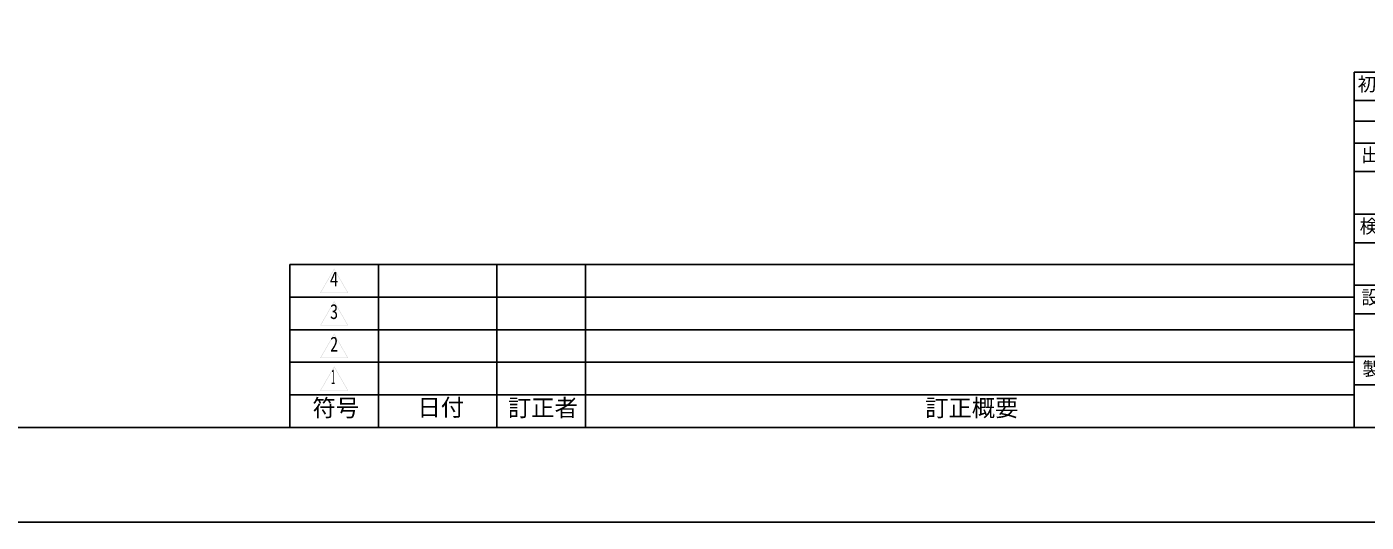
# Model space of a CAD drawing. Units: millimetres on the paper, with parts at other scales. Extents: x -210 to 1470, y -148 to 1040.
# Drawn here: x 606 to 1173, y -148 to 61 of the extents above; entities that cross this region are included whole.
import ezdxf
from ezdxf.enums import TextEntityAlignment as Align

# ---------------------------------------------------------------- set-up
doc = ezdxf.new("R2010")
doc.units = ezdxf.units.MM
doc.linetypes.add('DASHED3', pattern=[4, 3, -1])
for name, color, linetype in [('0-0_0', 7, 'Continuous'), ('0-4_仮想線', 1, 'DASHED3'), ('0-5_図面枠', 7, 'Continuous'), ('0-9_文字', 5, 'Continuous'), ('0-D_表題欄', 7, 'Continuous'), ('0-F_輪郭線', 2, 'Continuous')]:
    doc.layers.add(name, color=color, linetype=linetype)
doc.styles.add('MS Gothic', font='')
doc.styles.get('MS Gothic').set_extended_font_data('MS Gothic')

# ---------------------------------------------------------------- blocks, each defined once
blk = doc.blocks.new('表題欄(建築)')
at = {"layer": '0-4_仮想線'}
for p, q in [((7.8125, 37.5), (7.8125, 0)), ((18.75, 37.5), (18.75, 0)), ((0, 34.5), (15.625, 34.5)), ((18.75, 32.3438), (0, 32.3438)), ((0, 27), (15.625, 27)), ((0, 19.5), (15.625, 19.5)), ((0, 12), (15.625, 12)), ((0, 4.5), (15.625, 4.5))]:
    blk.add_line(p, q, dxfattribs=at)
at = {"layer": '0-D_表題欄'}
for p, q in [((0, 37.5), (65.625, 37.5)), ((0, 0), (0, 37.5)), ((15.625, 37.5), (15.625, 0)), ((65.625, 37.5), (65.625, 0)), ((0, 30), (15.625, 30)), ((0, 30), (65.625, 30)), ((0, 22.5), (65.625, 22.5)), ((40.625, 22.5), (40.625, 15)), ((53.125, 22.5), (53.125, 15)), ((0, 15), (65.625, 15)), ((31.25, 15), (31.25, 7.5)), ((0, 7.5), (65.625, 7.5))]:
    blk.add_line(p, q, dxfattribs=at)
blk.add_lwpolyline([(0, 37.5), (0, 0), (65.625, 0)], dxfattribs=at)
for centre, radius in [((25.2227, 2.1988), 1.8994), ((24.6432, 1.8951), 1.2434)]:
    blk.add_circle(centre, radius, dxfattribs=at)
at = {"layer": '0-D_表題欄', "style": 'MS Gothic'}
for s, height, p in [('初版作成日 DATE', 1.443, (0.3595, 35.0749)), ('名 称  NAME', 1.443, (16.4718, 35.0749)), ('出 図  ISSUE', 1.443, (0.7322, 27.6053)), ('部 位  POSITION', 1.443, (16.3595, 27.5749)), ('検 図  CHECKED', 1.443, (0.5739, 20.0749)), ('設 計  DESIGNED', 1.443, (0.7421, 12.5749)), ('縮 尺  SCALE', 1.443, (16.4083, 12.5749)), ('備 考   REMARKS', 1.443, (31.9692, 12.5597)), ('製 図  DRAWING', 1.443, (0.8544, 5.0292)), ('HAYAKAWA RUBER.CO.,LTD', 2.405, (23.3343, 4.0757)), ('早川ゴム株式会社', 2.405, (28.0639, 0.5588))]:
    blk.add_text(s, height=height, dxfattribs=at).set_placement(p, align=Align.BOTTOM_LEFT)
for s, height, width, p in [('図 番  DRAWING No.', 1.443, 0.95, (16.4889, 20.0673)), ('SHEET', 1.443, 0.95, (41.4146, 20.2653)), ('版\u3000VER.', 1.443, 0.9, (53.9304, 20.0825)), ('早', 1.247, 0.9, (23.8995, 1.1678))]:
    blk.add_text(s, height=height, dxfattribs=dict(at, width=width)).set_placement(p, align=Align.BOTTOM_LEFT)
blk = doc.blocks.new('囲い文字1')
at = {"layer": '0-9_文字'}
for points in [[(-1.1646, -12.9815), (-1.2512, -13.0315), (0.467, -10.1554), (0.467, -10.0554)], [(0.467, -10.1554), (0.467, -10.0554), (2.0986, -12.9815), (2.1852, -13.0315)], [(2.0986, -12.9815), (2.1852, -13.0315), (-1.1646, -12.9815), (-1.2512, -13.0315)]]:
    blk.add_solid(points, dxfattribs=at)
at = {"layer": '0-9_文字', "style": 'MS Gothic', "width": 0.4}
blk.add_text('1', height=1.828, dxfattribs=at).set_placement((0.0909, -12.7867), align=Align.BOTTOM_LEFT)
blk = doc.blocks.new('U71')
at = {"layer": '0-0_0', "xscale": 3.446988, "yscale": 3.446988}
blk.add_blockref('囲い文字1', (4.164, 34.833), dxfattribs=at)
blk = doc.blocks.new('囲い文字2')
at = {"layer": '0-9_文字'}
for points in [[(-8.3757, 15.6578), (-8.4623, 15.6078), (-6.7441, 18.4839), (-6.7441, 18.5839)], [(-6.7441, 18.4839), (-6.7441, 18.5839), (-5.1124, 15.6578), (-5.0258, 15.6078)], [(-5.1124, 15.6578), (-5.0258, 15.6078), (-8.3757, 15.6578), (-8.4623, 15.6078)]]:
    blk.add_solid(points, dxfattribs=at)
at = {"layer": '0-9_文字', "style": 'MS Gothic', "width": 0.8}
blk.add_text('2', height=1.828, dxfattribs=at).set_placement((-7.2456, 15.8526), align=Align.BOTTOM_LEFT)
blk = doc.blocks.new('U72')
at = {"layer": '0-0_0', "xscale": 3.446988, "yscale": 3.446988}
blk.add_blockref('囲い文字2', (29.02, -63.886), dxfattribs=at)
blk = doc.blocks.new('囲い文字3')
at = {"layer": '0-9_文字'}
for points in [[(-4.1526, 7.2498), (-4.2392, 7.1998), (-2.521, 10.0759), (-2.521, 10.1759)], [(-2.521, 10.0759), (-2.521, 10.1759), (-0.8893, 7.2498), (-0.8027, 7.1998)], [(-0.8893, 7.2498), (-0.8027, 7.1998), (-4.1526, 7.2498), (-4.2392, 7.1998)]]:
    blk.add_solid(points, dxfattribs=at)
at = {"layer": '0-9_文字', "style": 'MS Gothic', "width": 0.8}
blk.add_text('3', height=1.828, dxfattribs=at).set_placement((-3.0321, 7.4446), align=Align.BOTTOM_LEFT)
blk = doc.blocks.new('U73')
at = {"layer": '0-0_0', "xscale": 3.446988, "yscale": 3.446988}
blk.add_blockref('囲い文字3', (14.463, -34.904), dxfattribs=at)
blk = doc.blocks.new('囲い文字4')
at = {"layer": '0-9_文字'}
for points in [[(-4.4625, 5.3378), (-4.5491, 5.2878), (-2.8309, 8.1639), (-2.8309, 8.2639)], [(-2.8309, 8.1639), (-2.8309, 8.2639), (-1.1992, 5.3378), (-1.1126, 5.2878)], [(-1.1992, 5.3378), (-1.1126, 5.2878), (-4.4625, 5.3378), (-4.5491, 5.2878)]]:
    blk.add_solid(points, dxfattribs=at)
at = {"layer": '0-9_文字', "style": 'MS Gothic', "width": 0.85}
blk.add_text('4', height=1.828, dxfattribs=at).set_placement((-3.371, 5.5326), align=Align.BOTTOM_LEFT)
blk = doc.blocks.new('U74')
at = {"layer": '0-0_0', "xscale": 3.446988, "yscale": 3.446988}
blk.add_blockref('囲い文字4', (15.531, -28.313), dxfattribs=at)

msp = doc.modelspace()

# ---------------------------------------------------------------- linework, layer by layer
at = {"layer": '0-5_図面枠'}
msp.add_lwpolyline([(1470, -148.5), (1470, 1039.5), (-210, 1039.5), (-210, -148.5)], close=True, dxfattribs=at)
at = {"layer": '0-D_表題欄'}
for p, q in [((717.5, -39.75), (1167.5, -39.75)), ((717.5, -108.5), (717.5, -39.75)), ((755, -108.5), (755, -39.75)), ((805, -108.5), (805, -39.75)), ((842.5, -108.5), (842.5, -39.75)), ((1167.5, -108.5), (1167.5, -39.75)), ((717.5, -53.5), (1167.5, -53.5)), ((717.5, -67.25), (1167.5, -67.25)), ((717.5, -81), (1167.5, -81)), ((717.5, -94.75), (1167.5, -94.75)), ((717.5, -108.5), (1167.5, -108.5))]:
    msp.add_line(p, q, dxfattribs=at)
at = {"layer": '0-F_輪郭線'}
msp.add_lwpolyline([(1430, 999.5), (-170, 999.5), (-170, -108.5), (1430, -108.5)], close=True, dxfattribs=at)

# ---------------------------------------------------------------- block references
at = {"layer": '0-D_表題欄', "xscale": 4, "yscale": 4}
msp.add_blockref('表題欄(建築)', (1167.5, -108.5), dxfattribs=at)
at = {"layer": '0-D_表題欄'}
for name, p in [('U74', (730.476, -41.625)), ('U73', (730.476, -55.375)), ('U72', (730.476, -69.125)), ('U71', (730.476, -82.875))]:
    msp.add_blockref(name, p, dxfattribs=at)

# ---------------------------------------------------------------- texts
at = {"layer": '0-D_表題欄', "style": 'MS Gothic'}
for s, p in [('符号', (727.094, -106.003)), ('日付', (771.491, -105.813)), ('訂正者', (809.721, -105.984)), ('訂正概要', (986.098, -106.003))]:
    msp.add_text(s, height=7.216, dxfattribs=at).set_placement(p, align=Align.BOTTOM_LEFT)

doc.saveas('drawing.dxf')
